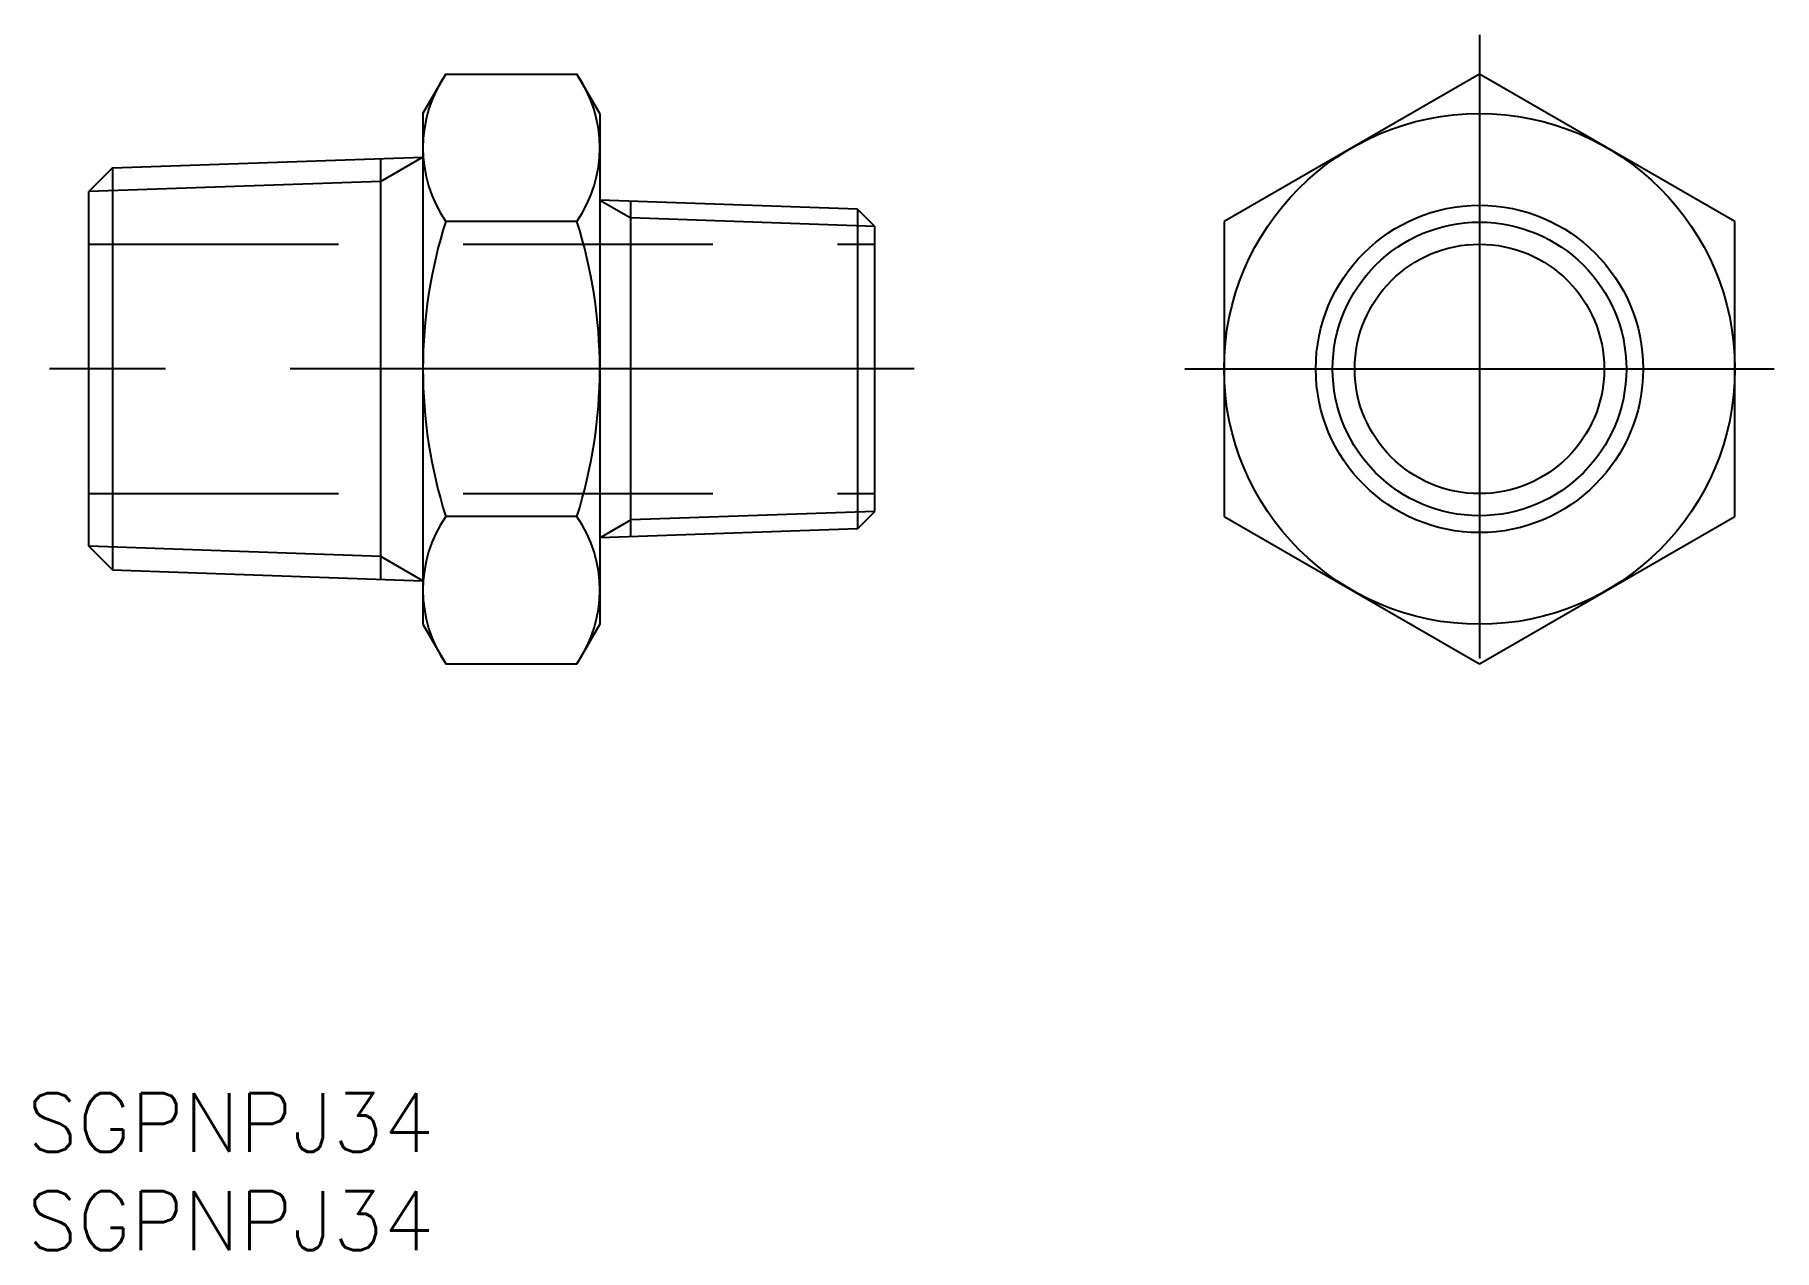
# Model space of a CAD drawing. Extents: x -73.5 to 15, y -44.9 to 17.
import ezdxf

# ---------------------------------------------------------------- set-up
doc = ezdxf.new("R2010")
doc.units = 0
doc.linetypes.add('CENTER', pattern=[50.8, 31.75, -6.35, 6.35, -6.35])
doc.linetypes.add('DASHED', pattern=[19.05, 12.7, -6.35])
doc.layers.get('0').update_dxf_attribs({"linetype": 'CONTINUOUS'})
doc.layers.add('CENTER', color=1, linetype='CENTER')
doc.styles.get("Standard").update_dxf_attribs({"font": 'txt.shx', "height": 3, "bigfont": 'bigfont.shx'})

msp = doc.modelspace()

# ---------------------------------------------------------------- linework, layer by layer
at = {"color": 7, "linetype": 'CONTINUOUS'}
for p, q in [((-53.773, 13), (-52.612, 15.011)), ((-52.612, 15.011), (-45.934, 15.011)), ((-44.773, 13), (-45.934, 15.011)), ((0, 15.011), (-13, 7.506)), ((13, 7.506), (0, 15.011)), ((-53.773, 13), (-53.773, -13)), ((-44.773, 13), (-44.773, -13)), ((-69.569, 10.235), (-53.773, 10.786)), ((-55.915, -10.711), (-55.915, 10.711)), ((-69.569, 10.235), (-70.773, 9.031)), ((-69.569, 10.235), (-69.569, -10.235)), ((-70.773, -9.031), (-70.773, 9.031)), ((-31.66, 8.14), (-44.773, 8.598)), ((-43.195, -8.543), (-43.195, 8.543)), ((-31.66, 8.14), (-31.66, -8.14)), ((-31.66, 8.14), (-30.773, 7.253)), ((-45.934, 7.506), (-52.612, 7.506)), ((-30.773, -7.253), (-30.773, 7.253)), ((-13, 7.506), (-13, -7.506)), ((13, -7.506), (13, 7.506)), ((-45.934, -7.506), (-52.612, -7.506)), ((-31.66, -8.14), (-30.773, -7.253)), ((-13, -7.506), (0, -15.011)), ((0, -15.011), (13, -7.506)), ((-31.66, -8.14), (-44.773, -8.598)), ((-69.569, -10.235), (-70.773, -9.031)), ((-69.569, -10.235), (-53.773, -10.786)), ((-53.773, -13), (-52.612, -15.011)), ((-44.773, -13), (-45.934, -15.011)), ((-52.612, -15.011), (-45.934, -15.011))]:
    msp.add_line(p, q, dxfattribs=at)
at = {"color": 3, "linetype": 'CONTINUOUS'}
for p, q in [((-53.773, 10.786), (-55.915, 9.549)), ((-55.915, 9.549), (-70.773, 9.031)), ((-44.773, 8.598), (-43.195, 7.687)), ((-30.773, 7.253), (-43.195, 7.687)), ((-44.773, -8.598), (-43.195, -7.687)), ((-30.773, -7.253), (-43.195, -7.687)), ((-55.915, -9.549), (-70.773, -9.031)), ((-53.773, -10.786), (-55.915, -9.549))]:
    msp.add_line(p, q, dxfattribs=at)
at = {"color": 3, "linetype": 'DASHED'}
for p, q in [((-70.773, 6.35), (-30.773, 6.35)), ((-70.773, -6.35), (-30.773, -6.35))]:
    msp.add_line(p, q, dxfattribs=at)
at = {"color": 7, "linetype": 'CONTINUOUS'}
for radius in [13, 8.331, 6.35]:
    msp.add_circle((0, 0), radius, dxfattribs=at)
at = {"color": 3, "linetype": 'CONTINUOUS'}
msp.add_circle((0, 0), 7.475, dxfattribs=at)
at = {"color": 7, "linetype": 'CONTINUOUS'}
for centre, radius, start, end in [((-47.128, 11.258), 6.645, 145.61575, 214.38425), ((-51.418, 11.258), 6.645, 325.61575, 34.38425), ((-28.934, 0), 24.839, 162.41205, 197.58795), ((-69.612, 0), 24.839, 342.41205, 17.58795), ((-47.128, -11.258), 6.645, 145.61575, 214.38425), ((-51.418, -11.258), 6.645, 325.61575, 34.38425)]:
    msp.add_arc(centre, radius, start, end, dxfattribs=at)
at = {"layer": 'CENTER', "color": 1, "linetype": 'CENTER'}
for p, q in [((0, 17.011), (0, -17.011)), ((-28.773, 0), (-72.773, 0)), ((-15, 0), (15, 0))]:
    msp.add_line(p, q, dxfattribs=at)

# ---------------------------------------------------------------- texts
at = {"color": 7, "linetype": 'CONTINUOUS'}
for p in [(-73.913, -39.866), (-73.913, -44.866)]:
    msp.add_text('SGPNPJ34', height=3, dxfattribs=at).set_placement(p)

doc.saveas('drawing.dxf')
